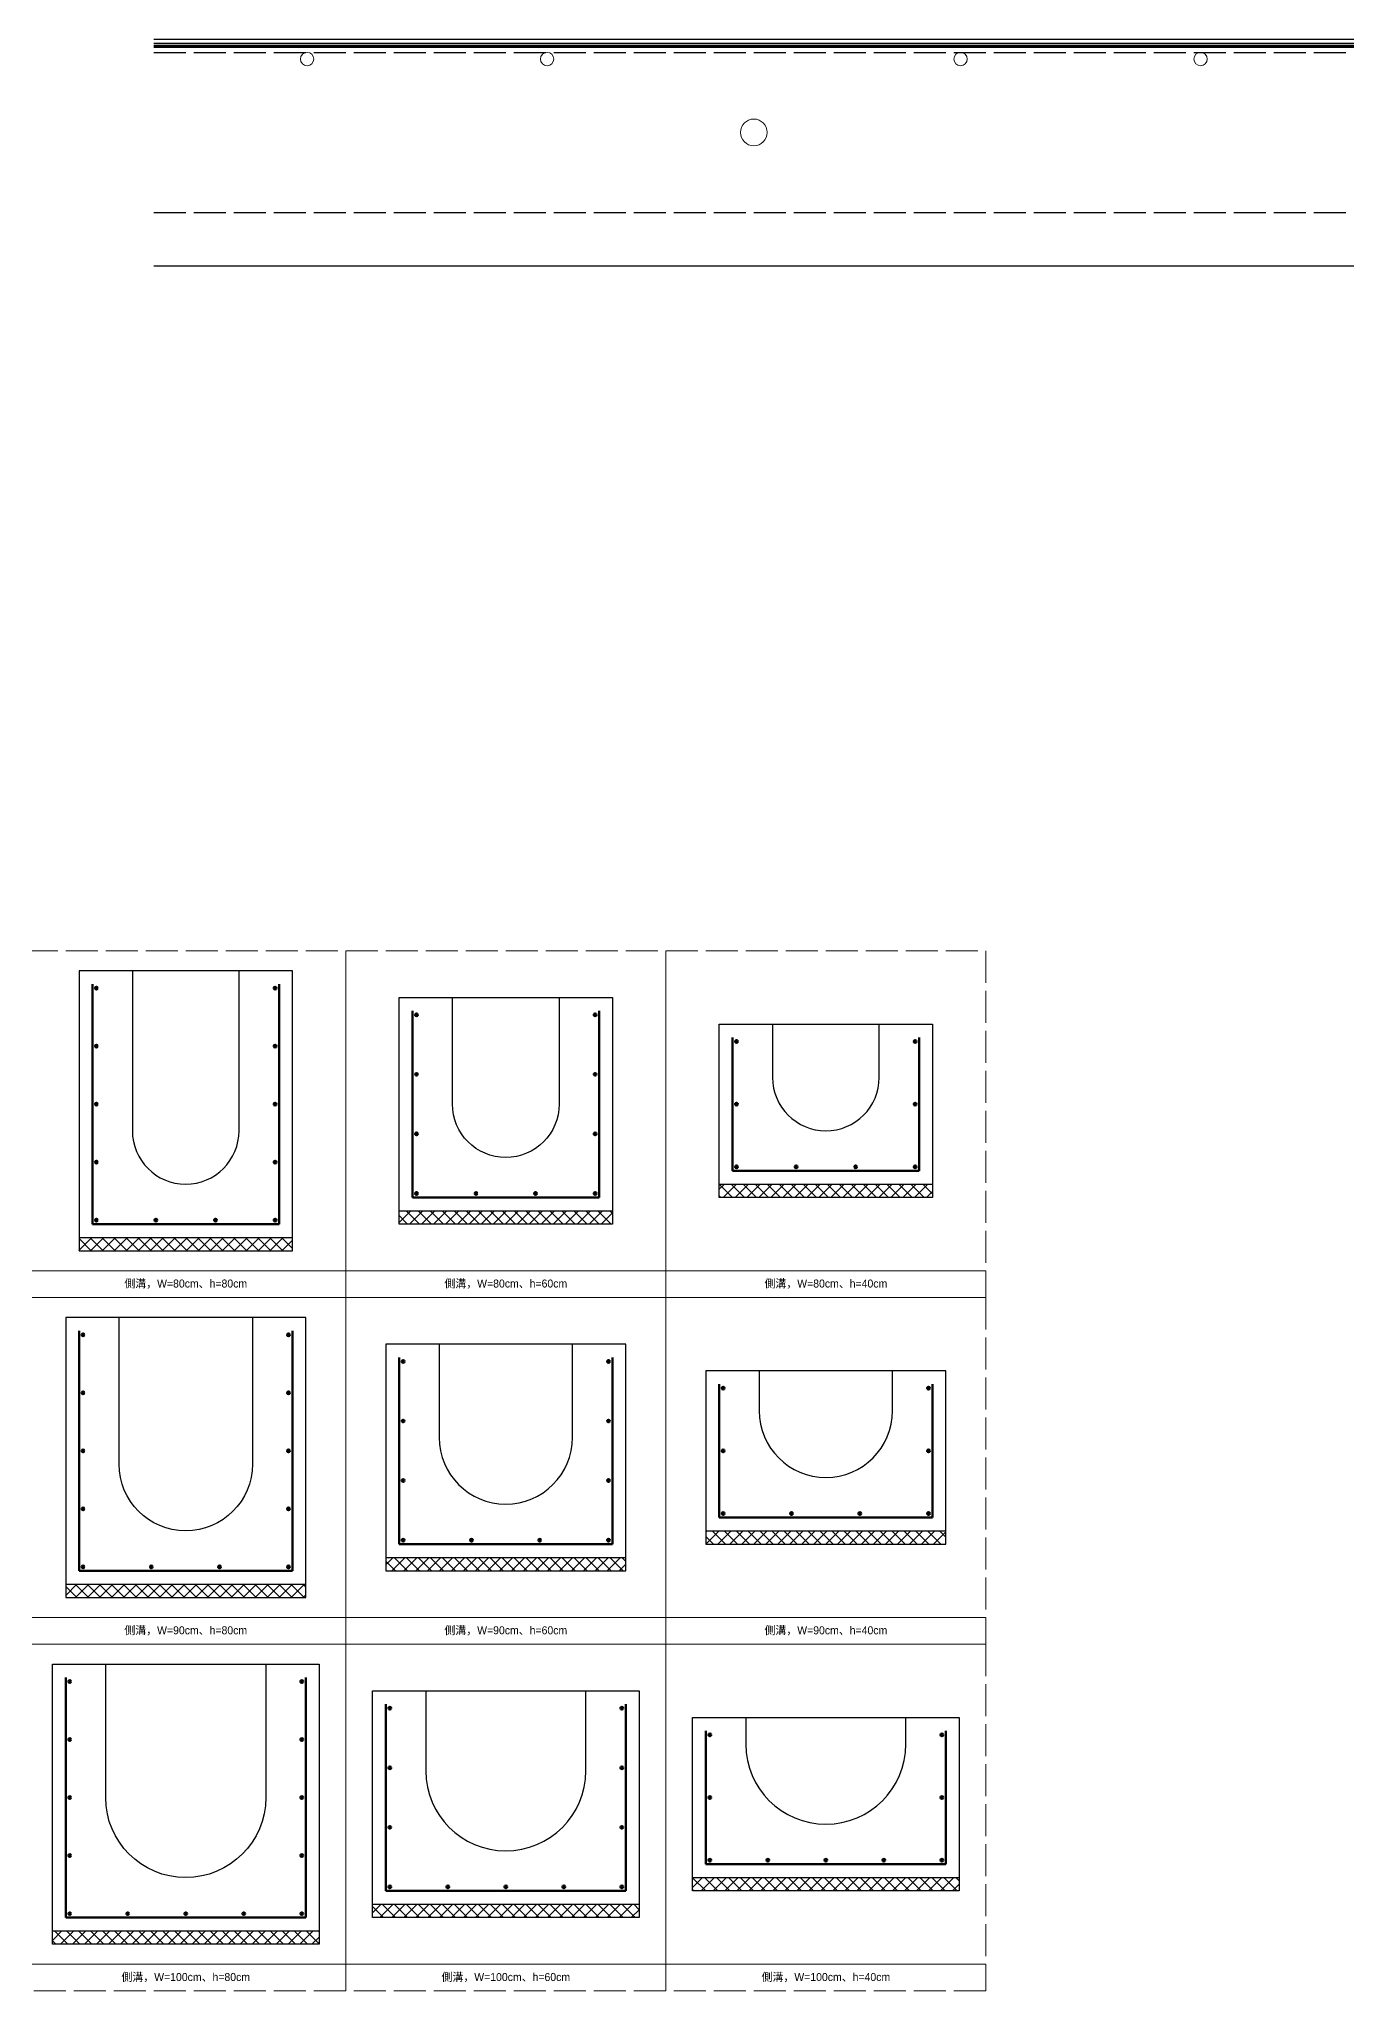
# Model space of a CAD drawing. Extents: x -8920 to 1950, y -2159 to 466.
# Drawn here: x 790 to 1283, y -1047 to -315 of the extents above; entities that cross this region are included whole.
import ezdxf

# ---------------------------------------------------------------- set-up
doc = ezdxf.new("R2010")
doc.units = 0
doc.header["$MEASUREMENT"] = 0
doc.linetypes.add('ACAD_ISO02W100', pattern=[15, 12, -3])
doc.layers.add('一、4.基本-隱藏', color=9, linetype='ACAD_ISO02W100', lineweight=20, plot=False)
doc.layers.add('三、3.文字-註解文字', color=2, linetype='Continuous')
for name, color, linetype, lineweight in [('二、1.繪圖-既有設施', 8, 'Continuous', 20), ('二、2.繪圖-施作項目', 181, 'Continuous', 30), ('二、5.繪圖-鋼筋', 60, 'Continuous', 50)]:
    doc.layers.add(name, color=color, linetype=linetype, lineweight=lineweight)
doc.styles.add('註解文字', font='MS PGothic.ttf', dxfattribs={"height": 3})

msp = doc.modelspace()

# ---------------------------------------------------------------- hatches: boundary and pattern name
at = {"layer": '二、2.繪圖-施作項目'}
h = msp.add_hatch(dxfattribs=at)
h.set_pattern_fill('ANSI37', color=256)
h.set_pattern_definition([(45, (1200.6345, -163.9793), (-2.245064, 2.245064), []), (135, (1200.6345, -163.9793), (-2.245064, -2.245064), [])])
h.paths.add_polyline_path([(1124.723, -749.5), (1044.723, -749.5), (1044.723, -744.5), (1124.723, -744.5)])
h = msp.add_hatch(dxfattribs=at)
h.set_pattern_fill('ANSI37', color=256)
h.set_pattern_definition([(45, (1085.397, -180.6245), (-2.245064, 2.245064), []), (135, (1085.397, -180.6245), (-2.245064, -2.245064), [])])
h.paths.add_polyline_path([(1004.723, -759.5), (924.723, -759.5), (924.723, -754.5), (1004.723, -754.5)])
h = msp.add_hatch(dxfattribs=at)
h.set_pattern_fill('ANSI37', color=256)
h.set_pattern_definition([(45, (1269.3602, -560.5427), (-2.245064, 2.245064), []), (135, (1269.3602, -560.5427), (-2.245064, -2.245064), [])])
h.paths.add_polyline_path([(884.723, -769.5), (804.723, -769.5), (804.723, -764.5), (884.723, -764.5)])
h = msp.add_hatch(dxfattribs=at)
h.set_pattern_fill('ANSI37', color=256)
h.set_pattern_definition([(45, (1200.5543, -179.8828), (-2.245064, 2.245064), []), (135, (1200.5543, -179.8828), (-2.245064, -2.245064), [])])
h.paths.add_polyline_path([(1129.723, -879.5), (1129.723, -874.5), (1039.723, -874.5), (1039.723, -879.5)])
h = msp.add_hatch(dxfattribs=at)
h.set_pattern_fill('ANSI37', color=256)
h.set_pattern_definition([(45, (1057.3694, -156.8954), (-2.245064, 2.245064), []), (135, (1057.3694, -156.8954), (-2.245064, -2.245064), [])])
h.paths.add_polyline_path([(919.723, -884.5), (919.723, -889.5), (1009.723, -889.5), (1009.723, -884.5)])
h = msp.add_hatch(dxfattribs=at)
h.set_pattern_fill('ANSI37', color=256)
h.set_pattern_definition([(45, (832.8237, -299.873), (-2.245064, 2.245064), []), (135, (832.8237, -299.873), (-2.245064, -2.245064), [])])
h.paths.add_polyline_path([(889.723, -899.5), (889.723, -894.5), (799.723, -894.5), (799.723, -899.5)])
h = msp.add_hatch(dxfattribs=at)
h.set_pattern_fill('ANSI37', color=256)
h.set_pattern_definition([(45, (1213.9142, -168.9635), (-2.245064, 2.245064), []), (135, (1213.9142, -168.9635), (-2.245064, -2.245064), [])])
h.paths.add_polyline_path([(1134.723, -1009.5), (1034.723, -1009.5), (1034.723, -1004.5), (1134.723, -1004.5)])
h = msp.add_hatch(dxfattribs=at)
h.set_pattern_fill('ANSI37', color=256)
h.set_pattern_definition([(45, (1111.263, -156.677), (-2.245064, 2.245064), []), (135, (1111.263, -156.677), (-2.245064, -2.245064), [])])
h.paths.add_polyline_path([(1014.723, -1019.5), (914.723, -1019.5), (914.723, -1014.5), (1014.723, -1014.5)])
h = msp.add_hatch(dxfattribs=at)
h.set_pattern_fill('ANSI37', color=256)
h.set_pattern_definition([(45, (1252.6593, -655.4213), (-2.245064, 2.245064), []), (135, (1252.6593, -655.4213), (-2.245064, -2.245064), [])])
h.paths.add_polyline_path([(894.723, -1029.5), (794.723, -1029.5), (794.723, -1024.5), (894.723, -1024.5)])
at = {"layer": '二、5.繪圖-鋼筋'}
h = msp.add_hatch(color=256, dxfattribs=at)
h.dxf.hatch_style = 1
h.paths.add_polyline_path([(811.723, -671, 1), (810.723, -671, 1)])
h = msp.add_hatch(color=256, dxfattribs=at)
h.dxf.hatch_style = 1
h.paths.add_polyline_path([(878.723, -671, 1), (877.723, -671, 1)])
h = msp.add_hatch(color=256, dxfattribs=at)
h.dxf.hatch_style = 1
h.paths.add_polyline_path([(931.723, -681, 1), (930.723, -681, 1)])
h = msp.add_hatch(color=256, dxfattribs=at)
h.dxf.hatch_style = 1
h.paths.add_polyline_path([(998.723, -681, 1), (997.723, -681, 1)])
h = msp.add_hatch(color=256, dxfattribs=at)
h.dxf.hatch_style = 1
h.paths.add_polyline_path([(811.723, -692.75, 1), (810.723, -692.75, 1)])
h = msp.add_hatch(color=256, dxfattribs=at)
h.dxf.hatch_style = 1
h.paths.add_polyline_path([(878.723, -692.75, 1), (877.723, -692.75, 1)])
h = msp.add_hatch(color=256, dxfattribs=at)
h.dxf.hatch_style = 1
h.paths.add_polyline_path([(1051.723, -691, 1), (1050.723, -691, 1)])
h = msp.add_hatch(color=256, dxfattribs=at)
h.dxf.hatch_style = 1
h.paths.add_polyline_path([(1118.723, -691, 1), (1117.723, -691, 1)])
h = msp.add_hatch(color=256, dxfattribs=at)
h.dxf.hatch_style = 1
h.paths.add_polyline_path([(931.723, -703.33, 1), (930.723, -703.33, 1)])
h = msp.add_hatch(color=256, dxfattribs=at)
h.dxf.hatch_style = 1
h.paths.add_polyline_path([(998.723, -703.33, 1), (997.723, -703.33, 1)])
h = msp.add_hatch(color=256, dxfattribs=at)
h.dxf.hatch_style = 1
h.paths.add_polyline_path([(811.723, -714.5, 1), (810.723, -714.5, 1)])
h = msp.add_hatch(color=256, dxfattribs=at)
h.dxf.hatch_style = 1
h.paths.add_polyline_path([(878.723, -714.5, 1), (877.723, -714.5, 1)])
h = msp.add_hatch(color=256, dxfattribs=at)
h.dxf.hatch_style = 1
h.paths.add_polyline_path([(1051.723, -714.5, 1), (1050.723, -714.5, 1)])
h = msp.add_hatch(color=256, dxfattribs=at)
h.dxf.hatch_style = 1
h.paths.add_polyline_path([(1118.723, -714.5, 1), (1117.723, -714.5, 1)])
h = msp.add_hatch(color=256, dxfattribs=at)
h.dxf.hatch_style = 1
h.paths.add_polyline_path([(931.723, -725.66, 1), (930.723, -725.66, 1)])
h = msp.add_hatch(color=256, dxfattribs=at)
h.dxf.hatch_style = 1
h.paths.add_polyline_path([(998.723, -725.66, 1), (997.723, -725.66, 1)])
h = msp.add_hatch(color=256, dxfattribs=at)
h.dxf.hatch_style = 1
h.paths.add_polyline_path([(811.723, -736.25, 1), (810.723, -736.25, 1)])
h = msp.add_hatch(color=256, dxfattribs=at)
h.dxf.hatch_style = 1
h.paths.add_polyline_path([(878.723, -736.25, 1), (877.723, -736.25, 1)])
h = msp.add_hatch(color=256, dxfattribs=at)
h.dxf.hatch_style = 1
h.paths.add_polyline_path([(1051.723, -738, 1), (1050.723, -738, 1)])
h = msp.add_hatch(color=256, dxfattribs=at)
h.dxf.hatch_style = 1
h.paths.add_polyline_path([(1074.053, -738, 1), (1073.053, -738, 1)])
h = msp.add_hatch(color=256, dxfattribs=at)
h.dxf.hatch_style = 1
h.paths.add_polyline_path([(1096.383, -738, 1), (1095.383, -738, 1)])
h = msp.add_hatch(color=256, dxfattribs=at)
h.dxf.hatch_style = 1
h.paths.add_polyline_path([(1118.723, -738, 1), (1117.723, -738, 1)])
h = msp.add_hatch(color=256, dxfattribs=at)
h.dxf.hatch_style = 1
h.paths.add_polyline_path([(931.723, -748, 1), (930.723, -748, 1)])
h = msp.add_hatch(color=256, dxfattribs=at)
h.dxf.hatch_style = 1
h.paths.add_polyline_path([(954.053, -748, 1), (953.053, -748, 1)])
h = msp.add_hatch(color=256, dxfattribs=at)
h.dxf.hatch_style = 1
h.paths.add_polyline_path([(976.383, -748, 1), (975.383, -748, 1)])
h = msp.add_hatch(color=256, dxfattribs=at)
h.dxf.hatch_style = 1
h.paths.add_polyline_path([(998.723, -748, 1), (997.723, -748, 1)])
h = msp.add_hatch(color=256, dxfattribs=at)
h.dxf.hatch_style = 1
h.paths.add_polyline_path([(811.723, -758, 1), (810.723, -758, 1)])
h = msp.add_hatch(color=256, dxfattribs=at)
h.dxf.hatch_style = 1
h.paths.add_polyline_path([(834.053, -758, 1), (833.053, -758, 1)])
h = msp.add_hatch(color=256, dxfattribs=at)
h.dxf.hatch_style = 1
h.paths.add_polyline_path([(856.383, -758, 1), (855.383, -758, 1)])
h = msp.add_hatch(color=256, dxfattribs=at)
h.dxf.hatch_style = 1
h.paths.add_polyline_path([(878.723, -758, 1), (877.723, -758, 1)])
h = msp.add_hatch(color=256, dxfattribs=at)
h.dxf.hatch_style = 1
h.paths.add_polyline_path([(806.723, -801, 1), (805.723, -801, 1)])
h = msp.add_hatch(color=256, dxfattribs=at)
h.dxf.hatch_style = 1
h.paths.add_polyline_path([(883.723, -801, 1), (882.723, -801, 1)])
h = msp.add_hatch(color=256, dxfattribs=at)
h.dxf.hatch_style = 1
h.paths.add_polyline_path([(926.723, -811, 1), (925.723, -811, 1)])
h = msp.add_hatch(color=256, dxfattribs=at)
h.dxf.hatch_style = 1
h.paths.add_polyline_path([(1003.723, -811, 1), (1002.723, -811, 1)])
h = msp.add_hatch(color=256, dxfattribs=at)
h.dxf.hatch_style = 1
h.paths.add_polyline_path([(806.723, -822.75, 1), (805.723, -822.75, 1)])
h = msp.add_hatch(color=256, dxfattribs=at)
h.dxf.hatch_style = 1
h.paths.add_polyline_path([(883.723, -822.75, 1), (882.723, -822.75, 1)])
h = msp.add_hatch(color=256, dxfattribs=at)
h.dxf.hatch_style = 1
h.paths.add_polyline_path([(1046.723, -821, 1), (1045.723, -821, 1)])
h = msp.add_hatch(color=256, dxfattribs=at)
h.dxf.hatch_style = 1
h.paths.add_polyline_path([(1123.723, -821, 1), (1122.723, -821, 1)])
h = msp.add_hatch(color=256, dxfattribs=at)
h.dxf.hatch_style = 1
h.paths.add_polyline_path([(926.723, -833.33, 1), (925.723, -833.33, 1)])
h = msp.add_hatch(color=256, dxfattribs=at)
h.dxf.hatch_style = 1
h.paths.add_polyline_path([(1003.723, -833.33, 1), (1002.723, -833.33, 1)])
h = msp.add_hatch(color=256, dxfattribs=at)
h.dxf.hatch_style = 1
h.paths.add_polyline_path([(806.723, -844.5, 1), (805.723, -844.5, 1)])
h = msp.add_hatch(color=256, dxfattribs=at)
h.dxf.hatch_style = 1
h.paths.add_polyline_path([(883.723, -844.5, 1), (882.723, -844.5, 1)])
h = msp.add_hatch(color=256, dxfattribs=at)
h.dxf.hatch_style = 1
h.paths.add_polyline_path([(1046.723, -844.5, 1), (1045.723, -844.5, 1)])
h = msp.add_hatch(color=256, dxfattribs=at)
h.dxf.hatch_style = 1
h.paths.add_polyline_path([(1123.723, -844.5, 1), (1122.723, -844.5, 1)])
h = msp.add_hatch(color=256, dxfattribs=at)
h.dxf.hatch_style = 1
h.paths.add_polyline_path([(926.723, -855.66, 1), (925.723, -855.66, 1)])
h = msp.add_hatch(color=256, dxfattribs=at)
h.dxf.hatch_style = 1
h.paths.add_polyline_path([(1003.723, -855.66, 1), (1002.723, -855.66, 1)])
h = msp.add_hatch(color=256, dxfattribs=at)
h.dxf.hatch_style = 1
h.paths.add_polyline_path([(806.723, -866.25, 1), (805.723, -866.25, 1)])
h = msp.add_hatch(color=256, dxfattribs=at)
h.dxf.hatch_style = 1
h.paths.add_polyline_path([(883.723, -866.25, 1), (882.723, -866.25, 1)])
h = msp.add_hatch(color=256, dxfattribs=at)
h.dxf.hatch_style = 1
h.paths.add_polyline_path([(1046.723, -868, 1), (1045.723, -868, 1)])
h = msp.add_hatch(color=256, dxfattribs=at)
h.dxf.hatch_style = 1
h.paths.add_polyline_path([(1072.323, -868, 1), (1071.323, -868, 1)])
h = msp.add_hatch(color=256, dxfattribs=at)
h.dxf.hatch_style = 1
h.paths.add_polyline_path([(1097.923, -868, 1), (1096.923, -868, 1)])
h = msp.add_hatch(color=256, dxfattribs=at)
h.dxf.hatch_style = 1
h.paths.add_polyline_path([(1123.723, -868, 1), (1122.723, -868, 1)])
h = msp.add_hatch(color=256, dxfattribs=at)
h.dxf.hatch_style = 1
h.paths.add_polyline_path([(926.723, -878, 1), (925.723, -878, 1)])
h = msp.add_hatch(color=256, dxfattribs=at)
h.dxf.hatch_style = 1
h.paths.add_polyline_path([(952.323, -878, 1), (951.323, -878, 1)])
h = msp.add_hatch(color=256, dxfattribs=at)
h.dxf.hatch_style = 1
h.paths.add_polyline_path([(977.923, -878, 1), (976.923, -878, 1)])
h = msp.add_hatch(color=256, dxfattribs=at)
h.dxf.hatch_style = 1
h.paths.add_polyline_path([(1003.723, -878, 1), (1002.723, -878, 1)])
h = msp.add_hatch(color=256, dxfattribs=at)
h.dxf.hatch_style = 1
h.paths.add_polyline_path([(806.723, -888, 1), (805.723, -888, 1)])
h = msp.add_hatch(color=256, dxfattribs=at)
h.dxf.hatch_style = 1
h.paths.add_polyline_path([(832.323, -888, 1), (831.323, -888, 1)])
h = msp.add_hatch(color=256, dxfattribs=at)
h.dxf.hatch_style = 1
h.paths.add_polyline_path([(857.923, -888, 1), (856.923, -888, 1)])
h = msp.add_hatch(color=256, dxfattribs=at)
h.dxf.hatch_style = 1
h.paths.add_polyline_path([(883.723, -888, 1), (882.723, -888, 1)])
h = msp.add_hatch(color=256, dxfattribs=at)
h.dxf.hatch_style = 1
h.paths.add_polyline_path([(801.723, -931, 1), (800.723, -931, 1)])
h = msp.add_hatch(color=256, dxfattribs=at)
h.dxf.hatch_style = 1
h.paths.add_polyline_path([(888.723, -931, 1), (887.723, -931, 1)])
h = msp.add_hatch(color=256, dxfattribs=at)
h.dxf.hatch_style = 1
h.paths.add_polyline_path([(921.723, -941, 1), (920.723, -941, 1)])
h = msp.add_hatch(color=256, dxfattribs=at)
h.dxf.hatch_style = 1
h.paths.add_polyline_path([(1008.723, -941, 1), (1007.723, -941, 1)])
h = msp.add_hatch(color=256, dxfattribs=at)
h.dxf.hatch_style = 1
h.paths.add_polyline_path([(1041.723, -951, 1), (1040.723, -951, 1)])
h = msp.add_hatch(color=256, dxfattribs=at)
h.dxf.hatch_style = 1
h.paths.add_polyline_path([(1128.723, -951, 1), (1127.723, -951, 1)])
h = msp.add_hatch(color=256, dxfattribs=at)
h.dxf.hatch_style = 1
h.paths.add_polyline_path([(801.723, -952.75, 1), (800.723, -952.75, 1)])
h = msp.add_hatch(color=256, dxfattribs=at)
h.dxf.hatch_style = 1
h.paths.add_polyline_path([(888.723, -952.75, 1), (887.723, -952.75, 1)])
h = msp.add_hatch(color=256, dxfattribs=at)
h.dxf.hatch_style = 1
h.paths.add_polyline_path([(921.723, -963.33, 1), (920.723, -963.33, 1)])
h = msp.add_hatch(color=256, dxfattribs=at)
h.dxf.hatch_style = 1
h.paths.add_polyline_path([(1008.723, -963.33, 1), (1007.723, -963.33, 1)])
h = msp.add_hatch(color=256, dxfattribs=at)
h.dxf.hatch_style = 1
h.paths.add_polyline_path([(801.723, -974.5, 1), (800.723, -974.5, 1)])
h = msp.add_hatch(color=256, dxfattribs=at)
h.dxf.hatch_style = 1
h.paths.add_polyline_path([(888.723, -974.5, 1), (887.723, -974.5, 1)])
h = msp.add_hatch(color=256, dxfattribs=at)
h.dxf.hatch_style = 1
h.paths.add_polyline_path([(1041.723, -974.5, 1), (1040.723, -974.5, 1)])
h = msp.add_hatch(color=256, dxfattribs=at)
h.dxf.hatch_style = 1
h.paths.add_polyline_path([(1128.723, -974.5, 1), (1127.723, -974.5, 1)])
h = msp.add_hatch(color=256, dxfattribs=at)
h.dxf.hatch_style = 1
h.paths.add_polyline_path([(921.723, -985.66, 1), (920.723, -985.66, 1)])
h = msp.add_hatch(color=256, dxfattribs=at)
h.dxf.hatch_style = 1
h.paths.add_polyline_path([(1008.723, -985.66, 1), (1007.723, -985.66, 1)])
h = msp.add_hatch(color=256, dxfattribs=at)
h.dxf.hatch_style = 1
h.paths.add_polyline_path([(801.723, -996.25, 1), (800.723, -996.25, 1)])
h = msp.add_hatch(color=256, dxfattribs=at)
h.dxf.hatch_style = 1
h.paths.add_polyline_path([(888.723, -996.25, 1), (887.723, -996.25, 1)])
h = msp.add_hatch(color=256, dxfattribs=at)
h.dxf.hatch_style = 1
h.paths.add_polyline_path([(1041.723, -998, 1), (1040.723, -998, 1)])
h = msp.add_hatch(color=256, dxfattribs=at)
h.dxf.hatch_style = 1
h.paths.add_polyline_path([(1063.473, -998, 1), (1062.473, -998, 1)])
h = msp.add_hatch(color=256, dxfattribs=at)
h.dxf.hatch_style = 1
h.paths.add_polyline_path([(1085.223, -998, 1), (1084.223, -998, 1)])
h = msp.add_hatch(color=256, dxfattribs=at)
h.dxf.hatch_style = 1
h.paths.add_polyline_path([(1106.973, -998, 1), (1105.973, -998, 1)])
h = msp.add_hatch(color=256, dxfattribs=at)
h.dxf.hatch_style = 1
h.paths.add_polyline_path([(1128.723, -998, 1), (1127.723, -998, 1)])
h = msp.add_hatch(color=256, dxfattribs=at)
h.dxf.hatch_style = 1
h.paths.add_polyline_path([(921.723, -1008, 1), (920.723, -1008, 1)])
h = msp.add_hatch(color=256, dxfattribs=at)
h.dxf.hatch_style = 1
h.paths.add_polyline_path([(943.473, -1008, 1), (942.473, -1008, 1)])
h = msp.add_hatch(color=256, dxfattribs=at)
h.dxf.hatch_style = 1
h.paths.add_polyline_path([(965.223, -1008, 1), (964.223, -1008, 1)])
h = msp.add_hatch(color=256, dxfattribs=at)
h.dxf.hatch_style = 1
h.paths.add_polyline_path([(986.973, -1008, 1), (985.973, -1008, 1)])
h = msp.add_hatch(color=256, dxfattribs=at)
h.dxf.hatch_style = 1
h.paths.add_polyline_path([(1008.723, -1008, 1), (1007.723, -1008, 1)])
h = msp.add_hatch(color=256, dxfattribs=at)
h.dxf.hatch_style = 1
h.paths.add_polyline_path([(801.723, -1018, 1), (800.723, -1018, 1)])
h = msp.add_hatch(color=256, dxfattribs=at)
h.dxf.hatch_style = 1
h.paths.add_polyline_path([(823.473, -1018, 1), (822.473, -1018, 1)])
h = msp.add_hatch(color=256, dxfattribs=at)
h.dxf.hatch_style = 1
h.paths.add_polyline_path([(845.223, -1018, 1), (844.223, -1018, 1)])
h = msp.add_hatch(color=256, dxfattribs=at)
h.dxf.hatch_style = 1
h.paths.add_polyline_path([(866.973, -1018, 1), (865.973, -1018, 1)])
h = msp.add_hatch(color=256, dxfattribs=at)
h.dxf.hatch_style = 1
h.paths.add_polyline_path([(888.723, -1018, 1), (887.723, -1018, 1)])

# ---------------------------------------------------------------- linework, layer by layer
at = {"layer": '一、4.基本-隱藏'}
for points in [[(784.723, -657), (904.723, -657), (904.723, -777), (784.723, -777)], [(904.723, -657), (1024.723, -657), (1024.723, -777), (904.723, -777)], [(1024.723, -657), (1144.723, -657), (1144.723, -777), (1024.723, -777)], [(784.723, -777), (904.723, -777), (904.723, -787), (784.723, -787)], [(904.723, -777), (1024.723, -777), (1024.723, -787), (904.723, -787)], [(1024.723, -777), (1144.723, -777), (1144.723, -787), (1024.723, -787)], [(784.723, -787), (904.723, -787), (904.723, -907), (784.723, -907)], [(904.723, -787), (1024.723, -787), (1024.723, -907), (904.723, -907)], [(1024.723, -787), (1144.723, -787), (1144.723, -907), (1024.723, -907)], [(784.723, -907), (904.723, -907), (904.723, -917), (784.723, -917)], [(904.723, -907), (1024.723, -907), (1024.723, -917), (904.723, -917)], [(1024.723, -907), (1144.723, -907), (1144.723, -917), (1024.723, -917)], [(784.723, -917), (904.723, -917), (904.723, -1037), (784.723, -1037)], [(904.723, -917), (1024.723, -917), (1024.723, -1037), (904.723, -1037)], [(1024.723, -917), (1144.723, -917), (1144.723, -1037), (1024.723, -1037)], [(784.723, -1037), (904.723, -1037), (904.723, -1047), (784.723, -1047)], [(904.723, -1037), (1024.723, -1037), (1024.723, -1047), (904.723, -1047)], [(1024.723, -1037), (1144.723, -1037), (1144.723, -1047), (1024.723, -1047)]]:
    msp.add_lwpolyline(points, close=True, dxfattribs=at)
at = {"layer": '一、4.基本-隱藏', "linetype": 'Continuous'}
msp.add_circle((1057.716, -350.19), 5, dxfattribs=at)
at = {"layer": '二、1.繪圖-既有設施'}
for centre in [(890.216, -322.69), (980.216, -322.69), (1135.216, -322.69), (1225.216, -322.69)]:
    msp.add_circle(centre, 2.5, dxfattribs=at)
at = {"layer": '二、2.繪圖-施作項目'}
for points in [[(832.716, -315.19), (1282.716, -315.19)], [(832.716, -316.69), (1282.716, -316.69)], [(832.716, -317.44), (1282.716, -317.44)], [(832.716, -317.815), (1282.716, -317.815)], [(832.716, -318.19), (1282.716, -318.19)], [(832.716, -400.19), (1282.716, -400.19)], [(1044.723, -744.5), (1124.723, -744.5)], [(924.723, -754.5), (1004.723, -754.5)], [(804.723, -764.5), (884.723, -764.5)], [(1039.723, -874.5), (1129.723, -874.5)], [(919.723, -884.5), (1009.723, -884.5)], [(799.723, -894.5), (889.723, -894.5)], [(1034.723, -1004.5), (1134.723, -1004.5)], [(914.723, -1014.5), (1014.723, -1014.5)], [(794.723, -1024.5), (894.723, -1024.5)]]:
    msp.add_lwpolyline(points, dxfattribs=at)
at = {"layer": '二、2.繪圖-施作項目', "linetype": 'ACAD_ISO02W100'}
for points in [[(832.716, -320.19), (1282.716, -320.19)], [(832.716, -380.19), (1282.716, -380.19)]]:
    msp.add_lwpolyline(points, dxfattribs=at)
at = {"layer": '二、2.繪圖-施作項目'}
for points in [[(884.723, -664.5), (804.723, -664.5), (804.723, -769.5), (884.723, -769.5)], [(1004.723, -759.5), (924.723, -759.5), (924.723, -674.5), (1004.723, -674.5)], [(1124.723, -749.5), (1044.723, -749.5), (1044.723, -684.5), (1124.723, -684.5)], [(889.723, -899.5), (889.723, -794.5), (799.723, -794.5), (799.723, -899.5)], [(1009.723, -889.5), (1009.723, -804.5), (919.723, -804.5), (919.723, -889.5)], [(1129.723, -879.5), (1129.723, -814.5), (1039.723, -814.5), (1039.723, -879.5)], [(894.723, -1029.5), (794.723, -1029.5), (794.723, -924.5), (894.723, -924.5)], [(1014.723, -1019.5), (914.723, -1019.5), (914.723, -934.5), (1014.723, -934.5)], [(1134.723, -1009.5), (1034.723, -1009.5), (1034.723, -944.5), (1134.723, -944.5)]]:
    msp.add_lwpolyline(points, close=True, dxfattribs=at)
for points in [[(824.723, -664.5), (824.723, -724.5, 1), (864.723, -724.5), (864.723, -664.5)], [(984.723, -674.5), (984.723, -714.5, -1), (944.723, -714.5), (944.723, -674.5)], [(1064.723, -684.5), (1064.723, -704.5, 1), (1104.723, -704.5), (1104.723, -684.5)], [(869.723, -794.5), (869.723, -849.5, -1), (819.723, -849.5), (819.723, -794.5)], [(939.723, -804.5), (939.723, -839.5, 1), (989.723, -839.5), (989.723, -804.5)], [(1059.723, -814.5), (1059.723, -829.5, 1), (1109.723, -829.5), (1109.723, -814.5)], [(874.723, -924.5), (874.723, -974.5, -1), (814.723, -974.5), (814.723, -924.5)], [(934.723, -934.5), (934.723, -964.5, 1), (994.723, -964.5), (994.723, -934.5)], [(1054.723, -944.5), (1054.723, -954.5, 1), (1114.723, -954.5), (1114.723, -944.5)]]:
    msp.add_lwpolyline(points, format="xyb", dxfattribs=at)
at = {"layer": '二、5.繪圖-鋼筋'}
for points in [[(809.723, -669.5), (809.723, -759.5)], [(879.723, -669.5), (879.723, -759.5)], [(929.723, -679.5), (929.723, -749.5)], [(999.723, -679.5), (999.723, -749.5)], [(1049.723, -689.5), (1049.723, -739.5)], [(1119.723, -689.5), (1119.723, -739.5)], [(1049.723, -739.5), (1119.723, -739.5)], [(929.723, -749.5), (999.723, -749.5)], [(809.723, -759.5), (879.723, -759.5)], [(804.723, -799.5), (804.723, -889.5)], [(884.723, -799.5), (884.723, -889.5)], [(924.723, -809.5), (924.723, -879.5)], [(1004.723, -809.5), (1004.723, -879.5)], [(1044.723, -819.5), (1044.723, -869.5)], [(1124.723, -819.5), (1124.723, -869.5)], [(1044.723, -869.5), (1124.723, -869.5)], [(924.723, -879.5), (1004.723, -879.5)], [(804.723, -889.5), (884.723, -889.5)], [(799.723, -929.5), (799.723, -1019.5)], [(889.723, -929.5), (889.723, -1019.5)], [(919.723, -939.5), (919.723, -1009.5)], [(1009.723, -939.5), (1009.723, -1009.5)], [(1039.723, -949.5), (1039.723, -999.5)], [(1129.723, -949.5), (1129.723, -999.5)], [(1039.723, -999.5), (1129.723, -999.5)], [(919.723, -1009.5), (1009.723, -1009.5)], [(799.723, -1019.5), (889.723, -1019.5)]]:
    msp.add_lwpolyline(points, dxfattribs=at)
for centre in [(811.223, -671), (878.223, -671), (931.223, -681), (998.223, -681), (811.223, -692.75), (878.223, -692.75), (1051.223, -691), (1118.223, -691), (931.223, -703.33), (998.223, -703.33), (811.223, -714.5), (878.223, -714.5), (1051.223, -714.5), (1118.223, -714.5), (931.223, -725.66), (998.223, -725.66), (811.223, -736.25), (878.223, -736.25), (1051.223, -738), (1073.553, -738), (1095.883, -738), (1118.223, -738), (931.223, -748), (953.553, -748), (975.883, -748), (998.223, -748), (811.223, -758), (833.553, -758), (855.883, -758), (878.223, -758), (806.223, -801), (883.223, -801), (926.223, -811), (1003.223, -811), (806.223, -822.75), (883.223, -822.75), (1046.223, -821), (1123.223, -821), (926.223, -833.33), (1003.223, -833.33), (806.223, -844.5), (883.223, -844.5), (1046.223, -844.5), (1123.223, -844.5), (926.223, -855.66), (1003.223, -855.66), (806.223, -866.25), (883.223, -866.25), (1046.223, -868), (1071.823, -868), (1097.423, -868), (1123.223, -868), (926.223, -878), (951.823, -878), (977.423, -878), (1003.223, -878), (806.223, -888), (831.823, -888), (857.423, -888), (883.223, -888), (801.223, -931), (888.223, -931), (921.223, -941), (1008.223, -941), (1041.223, -951), (1128.223, -951), (801.223, -952.75), (888.223, -952.75), (921.223, -963.33), (1008.223, -963.33), (801.223, -974.5), (888.223, -974.5), (1041.223, -974.5), (1128.223, -974.5), (921.223, -985.66), (1008.223, -985.66), (801.223, -996.25), (888.223, -996.25), (1041.223, -998), (1062.973, -998), (1084.723, -998), (1106.473, -998), (1128.223, -998), (921.223, -1008), (942.973, -1008), (964.723, -1008), (986.473, -1008), (1008.223, -1008), (801.223, -1018), (822.973, -1018), (844.723, -1018), (866.473, -1018), (888.223, -1018)]:
    msp.add_circle(centre, 0.5, dxfattribs=at)

# ---------------------------------------------------------------- texts
at = {"layer": '三、3.文字-註解文字', "char_height": 3, "attachment_point": 5, "style": '註解文字'}
for s, insert in [('{\\fMS PGothic|b0|i0|c128|p34;側溝，W=80cm、h=80cm}', (844.723, -782)), ('{\\fMS PGothic|b0|i0|c128|p34;側溝，W=80cm、h=60cm}', (964.723, -782)), ('{\\fMS PGothic|b0|i0|c128|p34;側溝，W=80cm、h=40cm}', (1084.723, -782)), ('{\\fMS PGothic|b0|i0|c128|p34;側溝，W=90cm、h=80cm}', (844.723, -912)), ('{\\fMS PGothic|b0|i0|c128|p34;側溝，W=90cm、h=60cm}', (964.723, -912)), ('{\\fMS PGothic|b0|i0|c128|p34;側溝，W=90cm、h=40cm}', (1084.723, -912)), ('{\\fMS PGothic|b0|i0|c128|p34;側溝，W=100cm、h=80cm}', (844.723, -1042)), ('{\\fMS PGothic|b0|i0|c128|p34;側溝，W=100cm、h=60cm}', (964.723, -1042)), ('{\\fMS PGothic|b0|i0|c128|p34;側溝，W=100cm、h=40cm}', (1084.723, -1042))]:
    msp.add_mtext_dynamic_manual_height_columns(s, width=47.53732, gutter_width=15, heights=[0], dxfattribs=dict(at, insert=insert))

doc.saveas('drawing.dxf')
